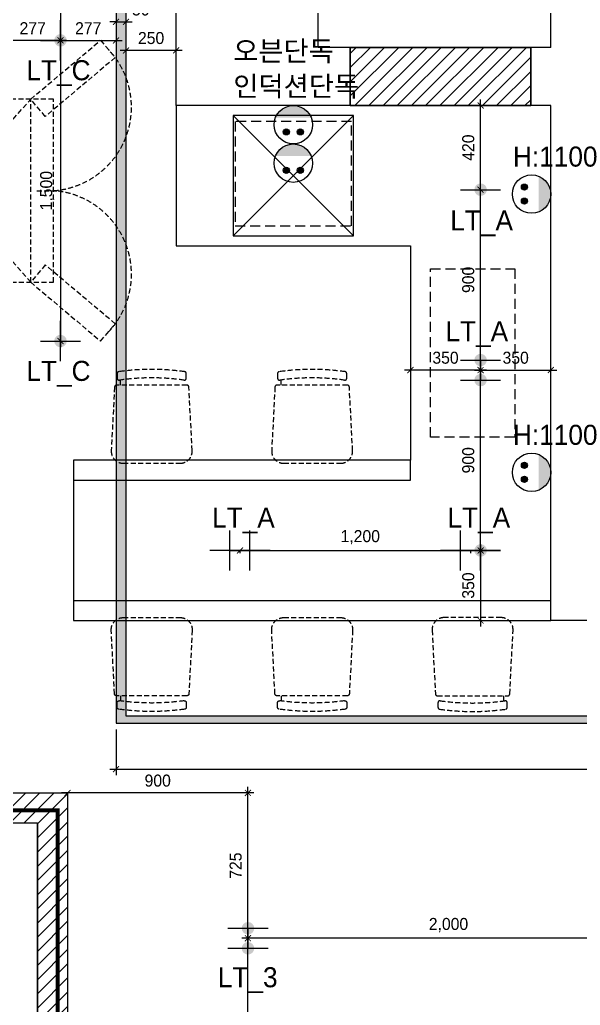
# Model space of a CAD drawing. Header units: inches. Extents: x 4374 to 164780, y 597 to 50243.
# Drawn here: x 34344 to 37139, y 25511 to 30428 of the extents above; entities that cross this region are included whole.
import ezdxf
from ezdxf.enums import TextEntityAlignment as Align

# ---------------------------------------------------------------- set-up
doc = ezdxf.new("R2010")
doc.units = ezdxf.units.IN
doc.header["$LTSCALE"] = 50
doc.header["$MEASUREMENT"] = 0
doc.header["$PDSIZE"] = 700.071425
for name, pattern in [('DASHED', [0.75, 0.5, -0.25]), ('DASHEDX2', [1.5, 1, -0.5]), ('HID2', [1, 0.5, -0.5])]:
    doc.linetypes.add(name, pattern=pattern)
for name, color, linetype in [('03-WAL NEW', 3, 'Continuous'), ('04_FUR', 6, 'Continuous'), ('06-FUR', 6, 'Continuous'), ('06-LIGHT', 4, 'Continuous'), ('07-DIM WAL', 5, 'Continuous'), ('3.기호.계단선', 30, 'Continuous'), ('FUR', 8, 'DASHED'), ('RC-LIGHT', 7, 'Continuous'), ('도면층2', 2, 'Continuous'), ('도면층4', 4, 'Continuous'), ('설비', 7, 'Continuous')]:
    doc.layers.add(name, color=color, linetype=linetype)
doc.styles.add('HY 울릉도 L', font='')
doc.styles.add('코레일둥고', font='Korail_Round_Gothic_Medium.ttf')
doc.styles.get('HY 울릉도 L').set_extended_font_data('HY울릉도L')
doc.dimstyles.new('30', dxfattribs={"dimscale": 30, "dimtxt": 2, "dimasz": 1, "dimexe": 1, "dimexo": 1, "dimgap": 1, "dimtad": 1, "dimdec": 0, "dimrnd": 0.05, "dimdsep": 46, "dimlunit": 6, "dimtxsty": 'HY 울릉도 L', "dimblk": 'ARCHTICK', "dimcen": 2.5, "dimdle": 1, "dimclrd": 133, "dimclre": 133, "dimclrt": 30, "dimadec": 0, "dimazin": 0, "dimtfac": 1, "dimtdec": 0, "dimtix": 1, "dimtmove": 2, "dimatfit": 3, "dimldrblk": 'ARCHTICK', "dimfxl": 0, "dimlwd": -1, "dimlwe": -1, "dimarcsym": 0})

# ---------------------------------------------------------------- blocks, each defined once
blk = doc.blocks.new('floor')
at = {"layer": '도면층2'}
for p, q in [((-34629.4, 9617.2), (-34629.4, 11017.2)), ((-36497.4, 9327.2), (-36497.4, 9877.2)), ((-35789.4, 9617.2), (-35789.4, 9877.2)), ((-35629.4, 9617.2), (-35789.4, 9617.2)), ((-35629.4, 9617.2), (-35629.4, 9327.2)), ((-34629.4, 9617.2), (-34729.4, 9617.2)), ((-34729.4, 9617.2), (-34729.4, 9327.2)), ((-35629.4, 9327.2), (-36497.4, 9327.2)), ((-34629.4, 9327.2), (-34729.4, 9327.2)), ((-34629.4, 6757.2), (-34629.4, 9327.2)), ((-34429.4, 6757.2), (-34629.4, 6757.2)), ((-37189.4, 5747.2), (-37389.4, 5747.2)), ((-37189.4, 5747.2), (-37189.4, 2357.2))]:
    blk.add_line(p, q, dxfattribs=at)
at = {"layer": '도면층4'}
for p, q in [((-34729.4, 9617.2), (-35629.4, 9617.2)), ((-35629.4, 9617.2), (-35629.4, 9327.2)), ((-34729.4, 9327.2), (-34729.4, 9617.2)), ((-35629.4, 9327.2), (-34729.4, 9327.2))]:
    blk.add_line(p, q, dxfattribs=at)
blk = doc.blocks.new('ggetg')
at = {"layer": 'FUR'}
blk.add_line((-181607.8, -178117.2), (-181607.8, -178142.9), dxfattribs=at)
for points in [[(-181587.3, -178117.2, 0.399285), (-181577.3, -178107.8), (-181561, -177790.3, 0.429301), (-181620.9, -177727.2), (-181904.6, -177727.2, 0.429301), (-181964.5, -177790.3), (-181948.2, -178107.8, 0.399285), (-181938.3, -178117.2)], [(-181923.9, -178142, 0.455835), (-181935.3, -178151.9), (-181935.3, -178174.5, 0.37479), (-181926.7, -178184.4, 0.068331), (-181598.8, -178184.4, 0.37479), (-181590.2, -178174.5), (-181590.2, -178151.9, 0.455835), (-181601.6, -178142, -0.070108)]]:
    blk.add_lwpolyline(points, format="xyb", close=True, dxfattribs=at)
blk = doc.blocks.new('FFFR')
at = {"layer": '03-WAL NEW'}
h = blk.add_hatch(dxfattribs=at)
h.set_pattern_fill('_USER', color=8, scale=50, angle=45, pattern_type=0)
h.set_pattern_definition([(45, (21500, 9e-13), (-35.35534, 35.35534), [])])
h.paths.add_polyline_path([(10641.5, 15956.7), (11541.5, 15956.7), (11541.5, 15666.7), (10641.5, 15666.7)])
h = blk.add_hatch(dxfattribs=at)
h.set_pattern_fill('_USER', color=8, scale=50, angle=45, pattern_type=0)
h.set_pattern_definition([(45, (21500, 120), (-35.35534, 35.35534), [])])
h.paths.add_polyline_path([(9231.5, 9534.2), (9131.5, 9534.2), (9131.5, 10534.2), (9231.5, 10534.2), (9231.5, 12236.7), (8811.5, 12236.7), (8811.5, 11826.7), (8881.5, 11826.7), (8881.5, 12086.7), (9081.5, 12086.7), (9081.5, 8596.7), (9231.5, 8596.7)])
blk.add_lwpolyline([(10641.5, 15956.7), (11541.5, 15956.7), (11541.5, 15666.7), (10641.5, 15666.7)], close=True, dxfattribs=at)
blk.add_lwpolyline([(9081.5, 12086.7), (8881.5, 12086.7), (8881.5, 11826.7), (8811.5, 11826.7), (8811.5, 12236.7), (9231.5, 12236.7), (9231.5, 8596.7), (9081.5, 8596.7), (9081.5, 12086.7)], dxfattribs=at)
at = {"layer": '04_FUR', "color": 8}
for p, q in [((10941.5, 13796.7), (10941.5, 13896.7)), ((9261.5, 13796.7), (10941.5, 13796.7)), ((9261.5, 13196.7), (11641.5, 13196.7))]:
    blk.add_line(p, q, dxfattribs=at)
at = {"layer": '06-FUR', "color": 8}
blk.add_lwpolyline([(9773.5, 15666.7), (9773.5, 14966.7), (10941.5, 14966.7), (10941.5, 13896.7), (9261.5, 13896.7), (9261.5, 13096.7), (11641.5, 13096.7), (11641.5, 15666.7), (9773.5, 15666.7)], dxfattribs=at)
at = {"layer": '06-FUR', "color": 8, "linetype": 'DASHEDX2'}
for points in [[(10067.5, 15066.7), (10647.5, 15066.7), (10647.5, 15586.7), (10067.5, 15586.7)], [(11041.5, 14011.7), (11041.5, 14851.7), (11461.5, 14851.7), (11461.5, 14011.7)]]:
    blk.add_lwpolyline(points, close=True, dxfattribs=at)
at = {"layer": 'FUR'}
for p, q in [((9048.5, 14785.7), (8239.5, 15697.7)), ((8239.5, 14785.7), (9048.5, 15697.7)), ((9048.5, 14785.7), (9048.5, 15697.7)), ((9078.5, 15241.7), (9191.5, 15241.7))]:
    blk.add_line(p, q, dxfattribs=at)
for points in [[(9469.6, 15905.9), (9121, 15611.9), (9048.1, 15698.3), (9396.7, 15992.2)], [(9161.5, 14785.7), (9161.5, 15697.7), (8239.5, 15697.7), (8239.5, 14785.7)], [(9469.6, 14577.5), (9121, 14871.4), (9048.1, 14785), (9396.7, 14491.1)]]:
    blk.add_lwpolyline(points, close=True, dxfattribs=at)
for centre, start, end in [((9132.6, 15658.6), 273.9757, 44.0177), ((9132.6, 14824.7), 315.9823, 86.0243)]:
    blk.add_arc(centre, 418, start, end, dxfattribs=at)
at = {"layer": '06-FUR', "color": 8}
blk.add_blockref('floor', (46270.9, 6339.5), dxfattribs=at)
at = {"layer": 'FUR', "color": 8, "rotation": 180}
for p in [(-172111.2, -163845.6), (-171311.2, -163845.6)]:
    blk.add_blockref('ggetg', p, dxfattribs=at)
at = {"layer": 'FUR', "xscale": -1}
for p in [(-172111.2, 190838.9), (-171311.2, 190838.9)]:
    blk.add_blockref('ggetg', p, dxfattribs=at)
at = {"layer": 'FUR'}
blk.add_blockref('ggetg', (193014.3, 190838.9), dxfattribs=at)
blk = doc.blocks.new('ghehrth')
at = {"layer": '06-LIGHT'}
h = blk.add_hatch(color=256, dxfattribs=at)
h.dxf.hatch_style = 1
edge = h.paths.add_edge_path()
edge.add_arc((74745, 23106.8), 31.2, 270, 630)
at = {"color": 1, "linetype": 'Continuous'}
for p, q in [((74745, 23006.8), (74745, 23206.8)), ((74645, 23106.8), (74845, 23106.8))]:
    blk.add_line(p, q, dxfattribs=at)
blk = doc.blocks.new('HEY')
at = {"layer": '06-LIGHT', "color": 1}
blk.add_lwpolyline([(66128.5, 14166.8), (66128.5, 14066.8), (66128.5, 14116.8), (66114.3, 14116.8)], dxfattribs=at)
at = {"layer": '06-LIGHT'}
for p in [(-8616.6, -8940), (-8616.6, -9040)]:
    blk.add_blockref('ghehrth', p, dxfattribs=at)
blk = doc.blocks.new('egoo')
at = {"layer": '설비'}
h = blk.add_hatch(color=140, dxfattribs=at)
edge = h.paths.add_edge_path()
edge.add_arc((1015645.3, 443433.7), 22.3, 0, 360)
h = blk.add_hatch(color=140, dxfattribs=at)
edge = h.paths.add_edge_path()
edge.add_arc((1015747.7, 443433.7), 22.3, 0, 360)
h = blk.add_hatch(color=140, dxfattribs=at)
edge = h.paths.add_edge_path()
edge.add_line((1015826.3, 443329.1), (1015566.6, 443329.1))
edge.add_ellipse((1015696.5, 443381.5), major_axis=(99, 99), ratio=1, start_angle=156.95778, end_angle=293.04222)
at = {"layer": '설비', "color": 140}
for centre, radius in [((1015696.5, 443381.5), 140), ((1015645.3, 443433.7), 22.3), ((1015747.7, 443433.7), 22.3)]:
    blk.add_circle(centre, radius, dxfattribs=at)
blk = doc.blocks.new('_ArchTick')
at = {"color": 0, "linetype": 'ByBlock', "const_width": 0.15}
blk.add_lwpolyline([(-0.5, -0.5), (0.5, 0.5)], dxfattribs=at)
blk = doc.blocks.new('*D190')
at = {"layer": '07-DIM WAL', "color": 133}
blk.add_line((35481.9, 24315.1), (35481.9, 25875.1), dxfattribs=at)
at = {"layer": 'Defpoints', "color": 0}
for p in [(35481.9, 25845.1), (35481.9, 25845.1), (35481.9, 24345.1)]:
    blk.add_point(p, dxfattribs=at)
at = {"layer": '07-DIM WAL', "color": 133, "xscale": 30, "yscale": 30, "zscale": 30}
for p, rotation in [((35481.9, 25845.1), 90), ((35481.9, 24345.1), 270)]:
    blk.add_blockref('_ArchTick', p, dxfattribs=dict(at, rotation=rotation))
at = {"layer": '07-DIM WAL', "color": 30, "insert": (35416, 25095.1), "char_height": 60, "attachment_point": 5, "rotation": 90, "style": 'HY 울릉도 L'}
blk.add_mtext('1,500', dxfattribs=at)
blk = doc.blocks.new('*D246')
at = {"layer": '07-DIM WAL', "color": 133}
blk.add_line((35411.9, 27780.1), (36671.9, 27780.1), dxfattribs=at)
at = {"layer": 'Defpoints', "color": 0}
for p in [(35441.9, 27780.1), (36641.9, 27780.1), (36641.9, 27780.1)]:
    blk.add_point(p, dxfattribs=at)
at = {"layer": '07-DIM WAL', "color": 133, "xscale": 30, "yscale": 30, "zscale": 30, "rotation": 180}
blk.add_blockref('_ArchTick', (35441.9, 27780.1), dxfattribs=at)
at = {"layer": '07-DIM WAL', "color": 133, "xscale": 30, "yscale": 30, "zscale": 30}
blk.add_blockref('_ArchTick', (36641.9, 27780.1), dxfattribs=at)
at = {"layer": '07-DIM WAL', "color": 30, "insert": (36041.9, 27846), "char_height": 60, "attachment_point": 5, "style": 'HY 울릉도 L'}
blk.add_mtext('1,200', dxfattribs=at)
blk = doc.blocks.new('*D247')
at = {"layer": '07-DIM WAL', "color": 133}
blk.add_line((36641.9, 27750.1), (36641.9, 28710.1), dxfattribs=at)
at = {"layer": 'Defpoints', "color": 0}
for p in [(36641.9, 28680.1), (36641.9, 28680.1), (36641.9, 27780.1)]:
    blk.add_point(p, dxfattribs=at)
at = {"layer": '07-DIM WAL', "color": 133, "xscale": 30, "yscale": 30, "zscale": 30}
for p, rotation in [((36641.9, 28680.1), 90), ((36641.9, 27780.1), 270)]:
    blk.add_blockref('_ArchTick', p, dxfattribs=dict(at, rotation=rotation))
at = {"layer": '07-DIM WAL', "color": 30, "insert": (36580.6, 28230.1), "char_height": 60, "attachment_point": 5, "rotation": 90, "style": 'HY 울릉도 L'}
blk.add_mtext('900', dxfattribs=at)
blk = doc.blocks.new('*D248')
at = {"layer": '07-DIM WAL', "color": 133}
blk.add_line((36641.9, 28650.1), (36641.9, 29610.1), dxfattribs=at)
at = {"layer": 'Defpoints', "color": 0}
for p in [(36641.9, 29580.1), (36641.9, 29580.1), (36641.9, 28680.1)]:
    blk.add_point(p, dxfattribs=at)
at = {"layer": '07-DIM WAL', "color": 133, "xscale": 30, "yscale": 30, "zscale": 30}
for p, rotation in [((36641.9, 29580.1), 90), ((36641.9, 28680.1), 270)]:
    blk.add_blockref('_ArchTick', p, dxfattribs=dict(at, rotation=rotation))
at = {"layer": '07-DIM WAL', "color": 30, "insert": (36580.6, 29130.1), "char_height": 60, "attachment_point": 5, "rotation": 90, "style": 'HY 울릉도 L'}
blk.add_mtext('900', dxfattribs=at)
blk = doc.blocks.new('*D249')
at = {"layer": '07-DIM WAL', "color": 133}
blk.add_line((36611.9, 28680.1), (37021.9, 28680.1), dxfattribs=at)
at = {"layer": 'Defpoints', "color": 0}
for p in [(36641.9, 28680.1), (36991.9, 28680.1), (36991.9, 28680.1)]:
    blk.add_point(p, dxfattribs=at)
at = {"layer": '07-DIM WAL', "color": 133, "xscale": 30, "yscale": 30, "zscale": 30, "rotation": 180}
blk.add_blockref('_ArchTick', (36641.9, 28680.1), dxfattribs=at)
at = {"layer": '07-DIM WAL', "color": 133, "xscale": 30, "yscale": 30, "zscale": 30}
blk.add_blockref('_ArchTick', (36991.9, 28680.1), dxfattribs=at)
at = {"layer": '07-DIM WAL', "color": 30, "insert": (36816.9, 28741.4), "char_height": 60, "attachment_point": 5, "style": 'HY 울릉도 L'}
blk.add_mtext('350', dxfattribs=at)
blk = doc.blocks.new('redcon')
at = {"layer": '설비'}
h = blk.add_hatch(color=10, dxfattribs=at)
edge = h.paths.add_edge_path()
edge.add_line((9979.6, 15606.7), (9801.8, 15606.7))
edge.add_ellipse((9890.7, 15570.8), major_axis=(67.8, -67.8), ratio=1, start_angle=66.9578, end_angle=203.0422, ccw=False)
h = blk.add_hatch(color=10, dxfattribs=at)
edge = h.paths.add_edge_path()
edge.add_arc((9855.7, 15535), 15.3, 0, 360)
h = blk.add_hatch(color=10, dxfattribs=at)
edge = h.paths.add_edge_path()
edge.add_arc((9925.7, 15535), 15.3, 0, 360)
at = {"layer": '설비', "color": 10}
for centre, radius in [((9890.7, 15570.8), 95.8), ((9855.7, 15535), 15.3), ((9925.7, 15535), 15.3)]:
    blk.add_circle(centre, radius, dxfattribs=at)
blk = doc.blocks.new('*D316')
at = {"layer": '07-DIM WAL', "color": 133}
blk.add_line((36641.9, 29550.1), (36641.9, 30030.1), dxfattribs=at)
at = {"layer": 'Defpoints', "color": 0}
for p in [(36641.9, 30000.1), (36641.9, 30000.1), (36641.9, 29580.1)]:
    blk.add_point(p, dxfattribs=at)
at = {"layer": '07-DIM WAL', "color": 133, "xscale": 30, "yscale": 30, "zscale": 30}
for p, rotation in [((36641.9, 30000.1), 90), ((36641.9, 29580.1), 270)]:
    blk.add_blockref('_ArchTick', p, dxfattribs=dict(at, rotation=rotation))
at = {"layer": '07-DIM WAL', "color": 30, "insert": (36580.7, 29790.1), "char_height": 60, "attachment_point": 5, "rotation": 90, "style": 'HY 울릉도 L'}
blk.add_mtext('420', dxfattribs=at)
blk = doc.blocks.new('*D356')
at = {"layer": '07-DIM WAL', "color": 133}
blk.add_line((37511.9, 25845.1), (35451.9, 25845.1), dxfattribs=at)
at = {"layer": 'Defpoints', "color": 0}
for p in [(35481.9, 25845.1), (35481.9, 25845.1), (37481.9, 25845.1)]:
    blk.add_point(p, dxfattribs=at)
at = {"layer": '07-DIM WAL', "color": 133, "xscale": 30, "yscale": 30, "zscale": 30, "rotation": 180}
blk.add_blockref('_ArchTick', (35481.9, 25845.1), dxfattribs=at)
at = {"layer": '07-DIM WAL', "color": 133, "xscale": 30, "yscale": 30, "zscale": 30}
blk.add_blockref('_ArchTick', (37481.9, 25845.1), dxfattribs=at)
at = {"layer": '07-DIM WAL', "color": 30, "insert": (36481.9, 25911), "char_height": 60, "attachment_point": 5, "style": 'HY 울릉도 L'}
blk.add_mtext('2,000', dxfattribs=at)
blk = doc.blocks.new('*D357')
at = {"layer": '07-DIM WAL', "color": 133}
blk.add_line((35481.9, 25815.1), (35481.9, 26600.1), dxfattribs=at)
at = {"layer": 'Defpoints', "color": 0}
for p in [(35481.9, 26570.1), (35481.9, 26570.1), (35481.9, 25845.1)]:
    blk.add_point(p, dxfattribs=at)
at = {"layer": '07-DIM WAL', "color": 133, "xscale": 30, "yscale": 30, "zscale": 30}
for p, rotation in [((35481.9, 26570.1), 90), ((35481.9, 25845.1), 270)]:
    blk.add_blockref('_ArchTick', p, dxfattribs=dict(at, rotation=rotation))
at = {"layer": '07-DIM WAL', "color": 30, "insert": (35420.6, 26207.6), "char_height": 60, "attachment_point": 5, "rotation": 90, "style": 'HY 울릉도 L'}
blk.add_mtext('725', dxfattribs=at)
blk = doc.blocks.new('*D358')
at = {"layer": '07-DIM WAL', "color": 133}
blk.add_line((35511.9, 26570.1), (34551.9, 26570.1), dxfattribs=at)
at = {"layer": 'Defpoints', "color": 0}
for p in [(34581.9, 26570.1), (34581.9, 26570.1), (35481.9, 26570.1)]:
    blk.add_point(p, dxfattribs=at)
at = {"layer": '07-DIM WAL', "color": 133, "xscale": 30, "yscale": 30, "zscale": 30, "rotation": 180}
blk.add_blockref('_ArchTick', (34581.9, 26570.1), dxfattribs=at)
at = {"layer": '07-DIM WAL', "color": 133, "xscale": 30, "yscale": 30, "zscale": 30}
blk.add_blockref('_ArchTick', (35481.9, 26570.1), dxfattribs=at)
at = {"layer": '07-DIM WAL', "color": 30, "insert": (35031.9, 26631.4), "char_height": 60, "attachment_point": 5, "style": 'HY 울릉도 L'}
blk.add_mtext('900', dxfattribs=at)
blk = doc.blocks.new('*D359')
at = {"layer": '07-DIM WAL', "color": 133}
for p, q in [((34873.9, 30300.4), (34873.9, 30305.1)), ((35153.9, 30275.1), (34843.9, 30275.1))]:
    blk.add_line(p, q, dxfattribs=at)
at = {"layer": 'Defpoints', "color": 0}
for p in [(34873.9, 30275.1), (34873.9, 30270.4), (35123.9, 30275.1)]:
    blk.add_point(p, dxfattribs=at)
at = {"layer": '07-DIM WAL', "color": 133, "xscale": 30, "yscale": 30, "zscale": 30, "rotation": 180}
blk.add_blockref('_ArchTick', (34873.9, 30275.1), dxfattribs=at)
at = {"layer": '07-DIM WAL', "color": 133, "xscale": 30, "yscale": 30, "zscale": 30}
blk.add_blockref('_ArchTick', (35123.9, 30275.1), dxfattribs=at)
at = {"layer": '07-DIM WAL', "color": 30, "insert": (34998.9, 30336.4), "char_height": 60, "attachment_point": 5, "style": 'HY 울릉도 L'}
blk.add_mtext('250', dxfattribs=at)
blk = doc.blocks.new('*D360')
at = {"layer": '07-DIM WAL', "color": 133}
blk.add_line((36671.9, 28680.1), (36261.9, 28680.1), dxfattribs=at)
at = {"layer": 'Defpoints', "color": 0}
for p in [(36291.9, 28680.1), (36291.9, 28680.1), (36641.9, 28680.1)]:
    blk.add_point(p, dxfattribs=at)
at = {"layer": '07-DIM WAL', "color": 133, "xscale": 30, "yscale": 30, "zscale": 30, "rotation": 180}
blk.add_blockref('_ArchTick', (36291.9, 28680.1), dxfattribs=at)
at = {"layer": '07-DIM WAL', "color": 133, "xscale": 30, "yscale": 30, "zscale": 30}
blk.add_blockref('_ArchTick', (36641.9, 28680.1), dxfattribs=at)
at = {"layer": '07-DIM WAL', "color": 30, "insert": (36466.9, 28741.4), "char_height": 60, "attachment_point": 5, "style": 'HY 울릉도 L'}
blk.add_mtext('350', dxfattribs=at)
blk = doc.blocks.new('*D481')
at = {"color": 133}
for p, q in [((39871.9, 26922.6), (39871.9, 26658.6)), ((34823.9, 26887.6), (34823.9, 26658.6)), ((34793.9, 26688.6), (39901.9, 26688.6))]:
    blk.add_line(p, q, dxfattribs=at)
at = {"layer": 'Defpoints', "color": 0}
for p in [(39871.9, 26952.6), (34823.9, 26917.6), (39871.9, 26688.6)]:
    blk.add_point(p, dxfattribs=at)
at = {"color": 133, "xscale": 30, "yscale": 30, "zscale": 30, "rotation": 180}
blk.add_blockref('_ArchTick', (34823.9, 26688.6), dxfattribs=at)
at = {"color": 133, "xscale": 30, "yscale": 30, "zscale": 30}
blk.add_blockref('_ArchTick', (39871.9, 26688.6), dxfattribs=at)
at = {"color": 30, "insert": (37347.9, 26754.5), "char_height": 60, "attachment_point": 5, "style": 'HY 울릉도 L'}
blk.add_mtext('5,048', dxfattribs=at)
blk = doc.blocks.new('*D486')
at = {"layer": '06-FUR', "color": 133}
for p, q in [((34823.9, 30417.6), (34793.9, 30417.6)), ((34823.9, 30417.6), (34873.9, 30417.6)), ((34873.9, 30417.6), (34903.9, 30417.6))]:
    blk.add_line(p, q, dxfattribs=at)
at = {"layer": 'Defpoints', "color": 0}
for p in [(34823.9, 30417.6), (34873.9, 30417.6), (34873.9, 30417.6)]:
    blk.add_point(p, dxfattribs=at)
at = {"layer": '06-FUR', "color": 133, "xscale": 30, "yscale": 30, "zscale": 30}
blk.add_blockref('_ArchTick', (34823.9, 30417.6), dxfattribs=at)
at = {"layer": '06-FUR', "color": 133, "xscale": 30, "yscale": 30, "zscale": 30, "rotation": 180}
blk.add_blockref('_ArchTick', (34873.9, 30417.6), dxfattribs=at)
at = {"layer": '06-FUR', "color": 30, "insert": (34947.3, 30478.9), "char_height": 60, "attachment_point": 5, "style": 'HY 울릉도 L'}
blk.add_mtext('50', dxfattribs=at)
blk = doc.blocks.new('*D487')
at = {"layer": '06-FUR', "color": 133}
blk.add_line((34516.9, 30325.1), (34853.9, 30325.1), dxfattribs=at)
at = {"layer": 'Defpoints', "color": 0}
for p in [(34546.9, 30325.1), (34823.9, 30325.1), (34823.9, 30325.1)]:
    blk.add_point(p, dxfattribs=at)
at = {"layer": '06-FUR', "color": 133, "xscale": 30, "yscale": 30, "zscale": 30, "rotation": 180}
blk.add_blockref('_ArchTick', (34546.9, 30325.1), dxfattribs=at)
at = {"layer": '06-FUR', "color": 133, "xscale": 30, "yscale": 30, "zscale": 30}
blk.add_blockref('_ArchTick', (34823.9, 30325.1), dxfattribs=at)
at = {"layer": '06-FUR', "color": 30, "insert": (34685.4, 30385.8), "char_height": 60, "attachment_point": 5, "style": 'HY 울릉도 L'}
blk.add_mtext('277', dxfattribs=at)
blk = doc.blocks.new('*D488')
at = {"layer": '06-FUR', "color": 133}
blk.add_line((34576.9, 30325.1), (34239.9, 30325.1), dxfattribs=at)
at = {"layer": 'Defpoints', "color": 0}
for p in [(34269.9, 30325.1), (34269.9, 30325.1), (34546.9, 30325.1)]:
    blk.add_point(p, dxfattribs=at)
at = {"layer": '06-FUR', "color": 133, "xscale": 30, "yscale": 30, "zscale": 30, "rotation": 180}
blk.add_blockref('_ArchTick', (34269.9, 30325.1), dxfattribs=at)
at = {"layer": '06-FUR', "color": 133, "xscale": 30, "yscale": 30, "zscale": 30}
blk.add_blockref('_ArchTick', (34546.9, 30325.1), dxfattribs=at)
at = {"layer": '06-FUR', "color": 30, "insert": (34408.4, 30385.8), "char_height": 60, "attachment_point": 5, "style": 'HY 울릉도 L'}
blk.add_mtext('277', dxfattribs=at)
blk = doc.blocks.new('*D490')
at = {"layer": '06-FUR', "color": 133}
blk.add_line((34546.9, 31855.1), (34546.9, 30295.1), dxfattribs=at)
at = {"layer": 'Defpoints', "color": 0}
for p in [(34546.9, 31825.1), (34546.9, 30325.1), (34546.9, 30325.1)]:
    blk.add_point(p, dxfattribs=at)
at = {"layer": '06-FUR', "color": 133, "xscale": 30, "yscale": 30, "zscale": 30}
for p, rotation in [((34546.9, 31825.1), 90), ((34546.9, 30325.1), 270)]:
    blk.add_blockref('_ArchTick', p, dxfattribs=dict(at, rotation=rotation))
at = {"layer": '06-FUR', "color": 30, "insert": (34481, 31075.1), "char_height": 60, "attachment_point": 5, "rotation": 90, "style": 'HY 울릉도 L'}
blk.add_mtext('1,500', dxfattribs=at)
blk = doc.blocks.new('*D491')
at = {"layer": '06-FUR', "color": 133}
blk.add_line((34546.9, 30355.1), (34546.9, 28795.1), dxfattribs=at)
at = {"layer": 'Defpoints', "color": 0}
for p in [(34546.9, 30325.1), (34546.9, 28825.1), (34546.9, 28825.1)]:
    blk.add_point(p, dxfattribs=at)
at = {"layer": '06-FUR', "color": 133, "xscale": 30, "yscale": 30, "zscale": 30}
for p, rotation in [((34546.9, 30325.1), 90), ((34546.9, 28825.1), 270)]:
    blk.add_blockref('_ArchTick', p, dxfattribs=dict(at, rotation=rotation))
at = {"layer": '06-FUR', "color": 30, "insert": (34481, 29575.1), "char_height": 60, "attachment_point": 5, "rotation": 90, "style": 'HY 울릉도 L'}
blk.add_mtext('1,500', dxfattribs=at)
blk = doc.blocks.new('*D499')
at = {"layer": '06-FUR', "color": 133}
blk.add_line((36641.9, 27810.1), (36641.9, 27400.1), dxfattribs=at)
at = {"layer": 'Defpoints', "color": 0}
for p in [(36641.9, 27780.1), (36641.9, 27430.1), (36641.9, 27430.1)]:
    blk.add_point(p, dxfattribs=at)
at = {"layer": '06-FUR', "color": 133, "xscale": 30, "yscale": 30, "zscale": 30}
for p, rotation in [((36641.9, 27780.1), 90), ((36641.9, 27430.1), 270)]:
    blk.add_blockref('_ArchTick', p, dxfattribs=dict(at, rotation=rotation))
at = {"layer": '06-FUR', "color": 30, "insert": (36580.6, 27605.1), "char_height": 60, "attachment_point": 5, "rotation": 90, "style": 'HY 울릉도 L'}
blk.add_mtext('350', dxfattribs=at)

msp = doc.modelspace()

# ---------------------------------------------------------------- hatches: boundary and pattern name
at = {"layer": '06-LIGHT'}
h = msp.add_hatch(color=256, dxfattribs=at)
h.dxf.hatch_style = 1
h.paths.add_polyline_path([(34823.9, 32235.1), (34823.9, 26917.6), (39871.9, 26917.6), (39871.9, 26952.6), (34873.9, 26952.6), (34873.9, 32235.1)])

# ---------------------------------------------------------------- linework, layer by layer
for p, q in [((35407.9, 29350.1), (36007.9, 29950.1)), ((35407.9, 29950.1), (36007.9, 29350.1))]:
    msp.add_line(p, q, dxfattribs=at)
msp.add_lwpolyline([(34823.9, 32235.1), (34823.9, 26917.6), (39871.9, 26917.6), (39871.9, 26952.6), (34873.9, 26952.6), (34873.9, 32235.1), (34838.9, 32235.1)], dxfattribs=at)
msp.add_lwpolyline([(35407.9, 29350.1), (36007.9, 29350.1), (36007.9, 29950.1), (35407.9, 29950.1)], close=True, dxfattribs=at)
at = {"layer": '3.기호.계단선', "linetype": 'HID2', "ltscale": 5, "const_width": 20}
msp.add_lwpolyline([(34533, 23633.4), (34533, 26484.3), (33012.8, 26484.3), (33012.8, 28530.1), (32501.9, 28530.1)], dxfattribs=at)

# ---------------------------------------------------------------- block references
at = {"layer": '06-LIGHT', "xscale": -1, "rotation": 270}
for p in [(11440.2, -44419.9), (13535.2, -45164.9), (11440.2, -45919.9), (13535.2, -46964.9)]:
    msp.add_blockref('ghehrth', p, dxfattribs=at)
at = {"layer": '06-LIGHT'}
for p in [(-29486.5, 14563.3), (-30646.5, 11728.3)]:
    msp.add_blockref('HEY', p, dxfattribs=at)
at = {"layer": '06-LIGHT', "rotation": 90}
for p in [(49558.7, -38348.4), (50708.7, -38348.4)]:
    msp.add_blockref('HEY', p, dxfattribs=at)
at = {"layer": '07-DIM WAL'}
msp.add_blockref('FFFR', (25350.4, 14333.4), dxfattribs=at)
at = {"layer": 'RC-LIGHT', "color": 140, "xscale": 0.6845238224412213, "yscale": 0.6845238224412213, "zscale": 0.6845238224412213, "rotation": 90}
for p in [(340401.3, -665710.4), (340401.3, -667098.6)]:
    msp.add_blockref('egoo', p, dxfattribs=at)
at = {"layer": '설비'}
for p in [(25817.3, 14333.4), (25817.3, 14141.7)]:
    msp.add_blockref('redcon', p, dxfattribs=at)

# ---------------------------------------------------------------- texts
at = {"layer": '설비', "color": 10, "style": '코레일둥고'}
for s, p in [('오븐단독', (35408.6, 30321.9)), ('인덕션단독', (35408.6, 30146.4))]:
    msp.add_text(s, height=100, dxfattribs=at).set_placement(p, align=Align.TOP_LEFT)
at = {"layer": '설비', "color": 30, "style": '코레일둥고'}
for s, p in [('LT_C', (34376.9, 30226.1)), ('LT_A', (36490.8, 29476.9)), ('LT_A', (36466.7, 28923.7)), ('LT_C', (34376.9, 28726.1)), ('LT_A', (35302.8, 27993.9)), ('LT_A', (36476.8, 27993.9)), ('LT_3', (35331.4, 25700.8))]:
    msp.add_text(s, height=100, dxfattribs=at).set_placement(p, align=Align.TOP_LEFT)
at = {"layer": '설비', "color": 140, "style": '코레일둥고'}
for p in [(36803.3, 29795.2), (36803.3, 28407)]:
    msp.add_text('H:1100', height=100, dxfattribs=at).set_placement(p, align=Align.TOP_LEFT)

# ---------------------------------------------------------------- dimensions: what is measured, and where the dimension line sits
dim = msp.add_linear_dim(base=(39871.9, 26688.6), p1=(34823.9, 26917.6), p2=(39871.9, 26952.6), dimstyle='30', override={"dimfxl": 1.25})
dim.commit()
dim.dimension.update_dxf_attribs({"geometry": '*D481', "text_midpoint": (37347.9, 26754.5)})
at = {"layer": '06-FUR'}
for base, p1, p2, picture, middle in [((34546.9, 30325.1), (34546.9, 31825.1), (34546.9, 30325.1), '*D490', (34481, 31075.1)), ((34546.9, 28825.1), (34546.9, 30325.1), (34546.9, 28825.1), '*D491', (34481, 29575.1)), ((36641.9, 27430.1), (36641.9, 27780.1), (36641.9, 27430.1), '*D499', (36580.6, 27605.1))]:
    dim = msp.add_linear_dim(base=base, p1=p1, p2=p2, angle=90, dimstyle='30', override={"dimfxl": 1.25}, dxfattribs=at)
    dim.commit()
    dim.dimension.update_dxf_attribs({"geometry": picture, "text_midpoint": middle})
dim = msp.add_linear_dim(base=(34873.9, 30417.6), p1=(34823.9, 30417.6), p2=(34873.9, 30417.6), dimstyle='30', override={"dimfxl": 1.25}, dxfattribs=at)
dim.commit()
dim.dimension.update_dxf_attribs({"geometry": '*D486', "text_midpoint": (34947.3, 30478.9), "dimtype": 160})
for base, p2, picture, middle in [((34269.9, 30325.1), (34269.9, 30325.1), '*D488', (34408.4, 30385.8)), ((34823.9, 30325.1), (34823.9, 30325.1), '*D487', (34685.4, 30385.8))]:
    dim = msp.add_linear_dim(base=base, p1=(34546.9, 30325.1), p2=p2, dimstyle='30', override={"dimfxl": 1.25}, dxfattribs=at)
    dim.commit()
    dim.dimension.update_dxf_attribs({"geometry": picture, "text_midpoint": middle})
at = {"layer": '07-DIM WAL'}
for base, p1, p2, picture, middle in [((34873.9, 30275.1), (35123.9, 30275.1), (34873.9, 30270.4), '*D359', (34998.9, 30336.4)), ((36291.9, 28680.1), (36641.9, 28680.1), (36291.9, 28680.1), '*D360', (36466.9, 28741.4)), ((36991.9, 28680.1), (36641.9, 28680.1), (36991.9, 28680.1), '*D249', (36816.9, 28741.4)), ((36641.9, 27780.1), (35441.9, 27780.1), (36641.9, 27780.1), '*D246', (36041.9, 27846)), ((34581.9, 26570.1), (35481.9, 26570.1), (34581.9, 26570.1), '*D358', (35031.9, 26631.4)), ((35481.9, 25845.1), (37481.9, 25845.1), (35481.9, 25845.1), '*D356', (36481.9, 25911))]:
    dim = msp.add_linear_dim(base=base, p1=p1, p2=p2, dimstyle='30', override={"dimfxl": 1.25}, dxfattribs=at)
    dim.commit()
    dim.dimension.update_dxf_attribs({"geometry": picture, "text_midpoint": middle})
for base, p1, p2, picture, middle in [((36641.9, 30000.1), (36641.9, 29580.1), (36641.9, 30000.1), '*D316', (36580.7, 29790.1)), ((36641.9, 29580.1), (36641.9, 28680.1), (36641.9, 29580.1), '*D248', (36580.6, 29130.1)), ((36641.9, 28680.1), (36641.9, 27780.1), (36641.9, 28680.1), '*D247', (36580.6, 28230.1)), ((35481.9, 26570.1), (35481.9, 25845.1), (35481.9, 26570.1), '*D357', (35420.6, 26207.6)), ((35481.9, 25845.1), (35481.9, 24345.1), (35481.9, 25845.1), '*D190', (35416, 25095.1))]:
    dim = msp.add_linear_dim(base=base, p1=p1, p2=p2, angle=90, dimstyle='30', override={"dimfxl": 1.25}, dxfattribs=at)
    dim.commit()
    dim.dimension.update_dxf_attribs({"geometry": picture, "text_midpoint": middle})

doc.saveas('drawing.dxf')
